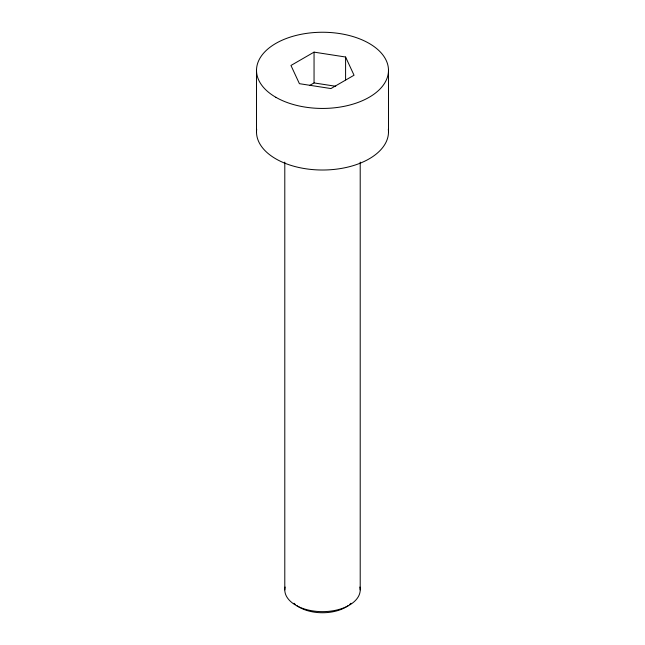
<?xml version="1.0" encoding="UTF-8"?>
<svg xmlns="http://www.w3.org/2000/svg" width="645" height="645" viewBox="0 0 645 645"><rect width="100%" height="100%" fill="white"/><g stroke="black" fill="none" stroke-linecap="round" stroke-linejoin="round"><path stroke-width="0.97" d="M314.05 52.132L290.959 65.468L299.409 83.681L330.95 88.559L354.041 75.223L345.591 57.018L314.05 52.132L314.05 82.923L309.769 85.39M314.05 82.923L335.731 86.277M388.483 70.345L388.483 131.919M360.208 162.113L360.208 589.877M345.591 57.018L345.591 79.859M284.792 162.113L284.792 589.877M256.517 70.345L256.517 131.919M359.886 587.039A37.708 21.769 0 0 1 322.5 611.645A37.708 21.769 0 0 1 285.114 587.039M388.322 129.21A65.984 38.095 0 0 1 322.5 170.014A65.984 38.095 0 0 1 256.678 129.21M351.041 603.236A32.951 19.028 0 0 1 349.735 604.438M348.26 605.591A32.951 19.028 0 0 1 296.74 605.591M295.265 604.438A32.951 19.028 0 0 1 293.959 603.236M275.842 97.282A65.984 38.095 0 0 0 386.234 80.206A65.984 38.095 0 0 0 305.424 33.548A65.984 38.095 0 0 0 275.842 97.282"/></g></svg>
